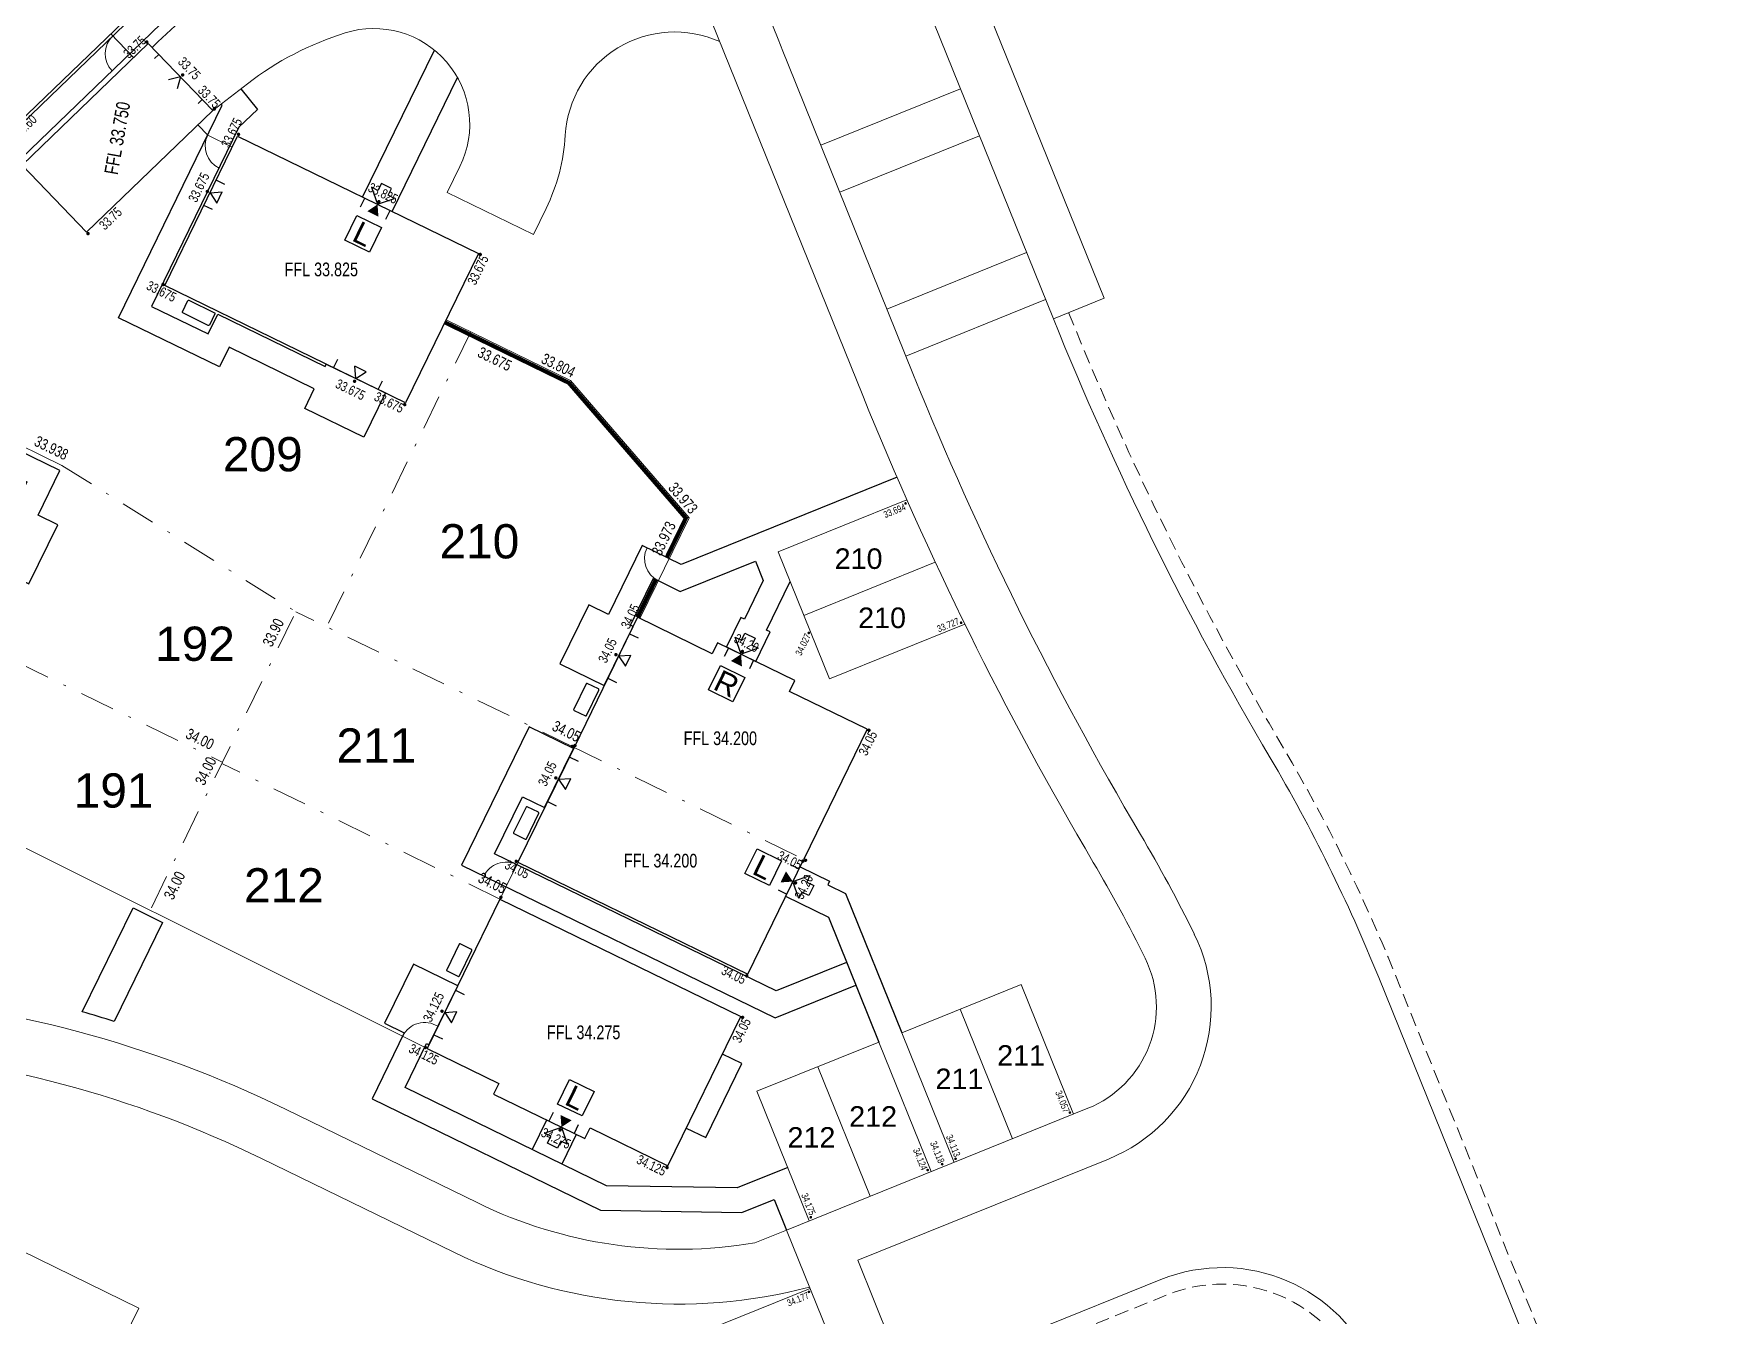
# Model space of a CAD drawing. Header units: metres. Extents: x 337936 to 338610, y 373199 to 374026.
# Drawn here: x 338357 to 338418.7, y 373411.9 to 373458.7 of the extents above; entities that cross this region are included whole.
import ezdxf

# ---------------------------------------------------------------- set-up
doc = ezdxf.new("R2010")
doc.units = ezdxf.units.M
doc.linetypes.add('DASHDOT', pattern=[25.4, 12.7, -6.35, 0, -6.35])
doc.linetypes.add('DASHED', pattern=[0.75, 0.5, -0.25])
for name, color, linetype in [('A-WH_HT-Access-Main', 252, 'Continuous'), ('A-WH_HT-Services-ASHP', 252, 'Continuous'), ('A-WH_HT-Wall-Party Wall Line', 252, 'Continuous'), ('A-WH_HT-Wall-Structure', 252, 'Continuous'), ('DGL-Hedgerow', 252, 'HEDGE'), ('DGL-Paths', 252, 'Continuous'), ('EXTERNAL_WORKS_BACK_OF_FOOTWAY_LEVELS', 7, 'Continuous'), ('HOUSE_EXTERNAL_LEVELS', 7, 'Continuous'), ('HOUSE_SLAB_LEVEL', 7, 'Continuous'), ('PLOT_BOUNDARY_ANNOTATION', 7, 'Continuous')]:
    doc.layers.add(name, color=color, linetype=linetype)
doc.layers.add('A-WH_HT-Wall-Door Openings', color=252, linetype='Continuous', plot=False)
for name, color, linetype, lineweight in [('DGL_BT Gates', 252, 'Continuous', 9), ('DGL_BT Rear Fencing', 252, 'DASHDOT', 9), ('DGL_BT-Screen Fence', 252, 'FENCELINE2', 9), ('DGL_BT-Screen Pier Wall + Panels', 252, 'DASHED', 9), ('DGL_DRIVE', 252, 'Continuous', 9), ('DGL_Footpath', 252, 'Continuous', 9), ('DGL_Plot Parking', 252, 'Continuous', 9), ('DGL_PlotNo', 252, 'Continuous', 9), ('DGL_ROAD_KERBLINE', 252, 'Continuous', 9), ('DGL_VERGE', 252, 'DASHED', 9)]:
    doc.layers.add(name, color=color, linetype=linetype, lineweight=lineweight)
doc.layers.add('HOUSE_DOORS', color=3, linetype='Continuous', true_color=0x00ff00)
doc.styles.add('9751B-2D$0$SSL', font='simplex.shx')
doc.styles.add('AnnotativeArial', font='arial.ttf', dxfattribs={"height": 2})
doc.styles.add('ESTROAD', font='arial.ttf', dxfattribs={"width": 0.75})
doc.styles.get("Standard").update_dxf_attribs({"font": 'arial.ttf'})
doc.linetypes.add('FENCELINE2', pattern='A,6.35,-2.54,[132,ltypeshp.shx,S=2.54,R=0,X=-2.54,Y=0],-2.54,25.4', length=36.83)
doc.linetypes.add('HEDGE', pattern='A,0.0001,-0.165,[")",9751B-2D$0$SSL,S=0.24,R=110,X=0.1014,Y=0.0975],-0.15,[")",9751B-2D$0$SSL,S=0.3,R=90,X=0.384,Y=0.125],-0.4,[")",9751B-2D$0$SSL,S=0.24,R=70,X=0.353,Y=0.027],-0.43', length=1.1451)

msp = doc.modelspace()

# ---------------------------------------------------------------- hatches: boundary and pattern name
at = {"layer": 'EXTERNAL_WORKS_BACK_OF_FOOTWAY_LEVELS'}
h = msp.add_hatch(color=256, dxfattribs=at)
edge = h.paths.add_edge_path(flags=17)
edge.add_ellipse((338388.821, 373441.594), major_axis=(0.0354, 0.0354), ratio=1, start_angle=45, end_angle=225, ccw=False)
edge.add_ellipse((338388.821, 373441.594), major_axis=(0.0354, 0.0354), ratio=1, start_angle=225, end_angle=405, ccw=False)
h = msp.add_hatch(color=256, dxfattribs=at)
edge = h.paths.add_edge_path(flags=17)
edge.add_ellipse((338390.851, 373437.237), major_axis=(0.0354, 0.0354), ratio=1, start_angle=45, end_angle=225, ccw=False)
edge.add_ellipse((338390.851, 373437.237), major_axis=(0.0354, 0.0354), ratio=1, start_angle=225, end_angle=405, ccw=False)
h = msp.add_hatch(color=256, dxfattribs=at)
edge = h.paths.add_edge_path(flags=17)
edge.add_ellipse((338385.291, 373436.864), major_axis=(0.0354, 0.0354), ratio=1, start_angle=45, end_angle=225, ccw=False)
edge.add_ellipse((338385.291, 373436.864), major_axis=(0.0354, 0.0354), ratio=1, start_angle=225, end_angle=405, ccw=False)
h = msp.add_hatch(color=256, dxfattribs=at)
edge = h.paths.add_edge_path(flags=17)
edge.add_ellipse((338394.82, 373419.35), major_axis=(0.0354, 0.0354), ratio=1, start_angle=45, end_angle=225, ccw=False)
edge.add_ellipse((338394.82, 373419.35), major_axis=(0.0354, 0.0354), ratio=1, start_angle=225, end_angle=405, ccw=False)
h = msp.add_hatch(color=256, dxfattribs=at)
edge = h.paths.add_edge_path(flags=17)
edge.add_ellipse((338389.628, 373417.252), major_axis=(0.0354, 0.0354), ratio=1, start_angle=45, end_angle=225, ccw=False)
edge.add_ellipse((338389.628, 373417.252), major_axis=(0.0354, 0.0354), ratio=1, start_angle=225, end_angle=405, ccw=False)
h = msp.add_hatch(color=256, dxfattribs=at)
edge = h.paths.add_edge_path(flags=17)
edge.add_ellipse((338390.16, 373417.467), major_axis=(0.0354, 0.0354), ratio=1, start_angle=45, end_angle=225, ccw=False)
edge.add_ellipse((338390.16, 373417.467), major_axis=(0.0354, 0.0354), ratio=1, start_angle=225, end_angle=405, ccw=False)
h = msp.add_hatch(color=256, dxfattribs=at)
edge = h.paths.add_edge_path(flags=17)
edge.add_ellipse((338390.648, 373417.664), major_axis=(0.0354, 0.0354), ratio=1, start_angle=45, end_angle=225, ccw=False)
edge.add_ellipse((338390.648, 373417.664), major_axis=(0.0354, 0.0354), ratio=1, start_angle=225, end_angle=405, ccw=False)
h = msp.add_hatch(color=256, dxfattribs=at)
edge = h.paths.add_edge_path(flags=17)
edge.add_ellipse((338385.363, 373415.529), major_axis=(0.0354, 0.0354), ratio=1, start_angle=45, end_angle=225, ccw=False)
edge.add_ellipse((338385.363, 373415.529), major_axis=(0.0354, 0.0354), ratio=1, start_angle=225, end_angle=405, ccw=False)
h = msp.add_hatch(color=256, dxfattribs=at)
edge = h.paths.add_edge_path(flags=17)
edge.add_ellipse((338385.295, 373412.805), major_axis=(0.0354, 0.0354), ratio=1, start_angle=45, end_angle=225, ccw=False)
edge.add_ellipse((338385.295, 373412.805), major_axis=(0.0354, 0.0354), ratio=1, start_angle=225, end_angle=405, ccw=False)
at = {"layer": 'HOUSE_DOORS'}
for points in [[(338369.55, 373452.513), (338369.582, 373452.064), (338369.177, 373452.261)], [(338382.82, 373436.09), (338382.851, 373435.641), (338382.447, 373435.839)], [(338384.709, 373427.786), (338384.26, 373427.755), (338384.458, 373428.159)], [(338376.261, 373418.816), (338376.23, 373419.265), (338376.634, 373419.067)]]:
    msp.add_hatch(color=256, dxfattribs=at).paths.add_polyline_path(points, flags=17)
at = {"layer": 'HOUSE_EXTERNAL_LEVELS'}
h = msp.add_hatch(color=256, dxfattribs=at)
edge = h.paths.add_edge_path(flags=17)
edge.add_ellipse((338361.127, 373458.439), major_axis=(0.0448, 0.0448), ratio=1, start_angle=269, end_angle=449, ccw=False)
edge.add_ellipse((338361.127, 373458.439), major_axis=(0.0448, 0.0448), ratio=1, start_angle=89, end_angle=269, ccw=False)
h = msp.add_hatch(color=256, dxfattribs=at)
edge = h.paths.add_edge_path(flags=17)
edge.add_ellipse((338362.435, 373457.24), major_axis=(0.0448, 0.0448), ratio=1, start_angle=89, end_angle=269, ccw=False)
edge.add_ellipse((338362.435, 373457.24), major_axis=(0.0448, 0.0448), ratio=1, start_angle=269, end_angle=449, ccw=False)
h = msp.add_hatch(color=256, dxfattribs=at)
edge = h.paths.add_edge_path(flags=17)
edge.add_ellipse((338363.589, 373455.995), major_axis=(-0.0448, 0.0448), ratio=1, start_angle=89, end_angle=269, ccw=False)
edge.add_ellipse((338363.589, 373455.995), major_axis=(-0.0448, 0.0448), ratio=1, start_angle=-91, end_angle=89, ccw=False)
h = msp.add_hatch(color=256, dxfattribs=at)
edge = h.paths.add_edge_path(flags=17)
edge.add_ellipse((338364.476, 373455.07), major_axis=(0.0448, 0.0448), ratio=1, start_angle=109, end_angle=289, ccw=False)
edge.add_ellipse((338364.476, 373455.07), major_axis=(0.0448, 0.0448), ratio=1, start_angle=-71, end_angle=109, ccw=False)
h = msp.add_hatch(color=256, dxfattribs=at)
edge = h.paths.add_edge_path(flags=17)
edge.add_ellipse((338363.337, 373452.983), major_axis=(-0.0448, 0.0448), ratio=1, start_angle=109, end_angle=289, ccw=False)
edge.add_ellipse((338363.337, 373452.983), major_axis=(-0.0448, 0.0448), ratio=1, start_angle=-71, end_angle=109, ccw=False)
h = msp.add_hatch(color=256, dxfattribs=at)
edge = h.paths.add_edge_path(flags=17)
edge.add_ellipse((338369.598, 373452.61), major_axis=(0.0448, 0.0448), ratio=1, start_angle=109, end_angle=289, ccw=False)
edge.add_ellipse((338369.598, 373452.61), major_axis=(0.0448, 0.0448), ratio=1, start_angle=-71, end_angle=109, ccw=False)
h = msp.add_hatch(color=256, dxfattribs=at)
edge = h.paths.add_edge_path(flags=17)
edge.add_ellipse((338358.981, 373451.443), major_axis=(0.0448, 0.0448), ratio=1, start_angle=89, end_angle=269, ccw=False)
edge.add_ellipse((338358.981, 373451.443), major_axis=(0.0448, 0.0448), ratio=1, start_angle=269, end_angle=449, ccw=False)
h = msp.add_hatch(color=256, dxfattribs=at)
edge = h.paths.add_edge_path(flags=17)
edge.add_ellipse((338373.298, 373450.685), major_axis=(0.0448, 0.0448), ratio=1, start_angle=-71, end_angle=109, ccw=False)
edge.add_ellipse((338373.298, 373450.685), major_axis=(0.0448, 0.0448), ratio=1, start_angle=109, end_angle=289, ccw=False)
h = msp.add_hatch(color=256, dxfattribs=at)
edge = h.paths.add_edge_path(flags=17)
edge.add_ellipse((338361.719, 373449.585), major_axis=(-0.0448, 0.0448), ratio=1, start_angle=109, end_angle=289, ccw=False)
edge.add_ellipse((338361.719, 373449.585), major_axis=(-0.0448, 0.0448), ratio=1, start_angle=-71, end_angle=109, ccw=False)
h = msp.add_hatch(color=256, dxfattribs=at)
edge = h.paths.add_edge_path(flags=17)
edge.add_ellipse((338368.71, 373446.054), major_axis=(0.0448, 0.0448), ratio=1, start_angle=-71, end_angle=109, ccw=False)
edge.add_ellipse((338368.71, 373446.054), major_axis=(0.0448, 0.0448), ratio=1, start_angle=109, end_angle=289, ccw=False)
h = msp.add_hatch(color=256, dxfattribs=at)
edge = h.paths.add_edge_path(flags=17)
edge.add_ellipse((338370.541, 373445.2), major_axis=(-0.0448, 0.0448), ratio=1, start_angle=109, end_angle=289, ccw=False)
edge.add_ellipse((338370.541, 373445.2), major_axis=(-0.0448, 0.0448), ratio=1, start_angle=-71, end_angle=109, ccw=False)
h = msp.add_hatch(color=256, dxfattribs=at)
edge = h.paths.add_edge_path(flags=17)
edge.add_ellipse((338379.07, 373437.5), major_axis=(0.0448, 0.0448), ratio=1, start_angle=108.99458, end_angle=288.99458, ccw=False)
edge.add_ellipse((338379.07, 373437.5), major_axis=(0.0448, 0.0448), ratio=1, start_angle=-71.00542, end_angle=108.99458, ccw=False)
h = msp.add_hatch(color=256, dxfattribs=at)
edge = h.paths.add_edge_path(flags=17)
edge.add_ellipse((338378.252, 373436.071), major_axis=(-0.0448, 0.0448), ratio=1, start_angle=108.99458, end_angle=288.99458, ccw=False)
edge.add_ellipse((338378.252, 373436.071), major_axis=(-0.0448, 0.0448), ratio=1, start_angle=-71.00542, end_angle=108.99458, ccw=False)
h = msp.add_hatch(color=256, dxfattribs=at)
edge = h.paths.add_edge_path(flags=17)
edge.add_ellipse((338382.867, 373436.188), major_axis=(0.0448, 0.0448), ratio=1, start_angle=109, end_angle=289, ccw=False)
edge.add_ellipse((338382.867, 373436.188), major_axis=(0.0448, 0.0448), ratio=1, start_angle=-71, end_angle=109, ccw=False)
h = msp.add_hatch(color=256, dxfattribs=at)
edge = h.paths.add_edge_path(flags=17)
edge.add_ellipse((338387.487, 373433.313), major_axis=(0.0448, 0.0448), ratio=1, start_angle=-71, end_angle=109, ccw=False)
edge.add_ellipse((338387.487, 373433.313), major_axis=(0.0448, 0.0448), ratio=1, start_angle=109, end_angle=289, ccw=False)
h = msp.add_hatch(color=256, dxfattribs=at)
edge = h.paths.add_edge_path(flags=17)
edge.add_ellipse((338376.655, 373432.719), major_axis=(0.0448, 0.0448), ratio=1, start_angle=108.99458, end_angle=288.99458, ccw=False)
edge.add_ellipse((338376.655, 373432.719), major_axis=(0.0448, 0.0448), ratio=1, start_angle=-71.00542, end_angle=108.99458, ccw=False)
h = msp.add_hatch(color=256, dxfattribs=at)
edge = h.paths.add_edge_path(flags=17)
edge.add_ellipse((338376.754, 373432.753), major_axis=(0.0448, 0.0448), ratio=1, start_angle=109, end_angle=289, ccw=False)
edge.add_ellipse((338376.754, 373432.753), major_axis=(0.0448, 0.0448), ratio=1, start_angle=-71, end_angle=109, ccw=False)
h = msp.add_hatch(color=256, dxfattribs=at)
edge = h.paths.add_edge_path(flags=17)
edge.add_ellipse((338376.057, 373431.571), major_axis=(-0.0448, 0.0448), ratio=1, start_angle=109, end_angle=289, ccw=False)
edge.add_ellipse((338376.057, 373431.571), major_axis=(-0.0448, 0.0448), ratio=1, start_angle=-71, end_angle=109, ccw=False)
h = msp.add_hatch(color=256, dxfattribs=at)
edge = h.paths.add_edge_path(flags=17)
edge.add_ellipse((338374.611, 373428.527), major_axis=(-0.0448, 0.0448), ratio=1, start_angle=109, end_angle=289, ccw=False)
edge.add_ellipse((338374.611, 373428.527), major_axis=(-0.0448, 0.0448), ratio=1, start_angle=-71, end_angle=109, ccw=False)
h = msp.add_hatch(color=256, dxfattribs=at)
edge = h.paths.add_edge_path(flags=17)
edge.add_ellipse((338385.073, 373428.532), major_axis=(-0.0448, 0.0448), ratio=1, start_angle=109, end_angle=289, ccw=False)
edge.add_ellipse((338385.073, 373428.532), major_axis=(-0.0448, 0.0448), ratio=1, start_angle=-71, end_angle=109, ccw=False)
h = msp.add_hatch(color=256, dxfattribs=at)
edge = h.paths.add_edge_path(flags=17)
edge.add_ellipse((338385.171, 373428.565), major_axis=(0.0448, 0.0448), ratio=1, start_angle=-71.01996, end_angle=108.98004, ccw=False)
edge.add_ellipse((338385.171, 373428.565), major_axis=(0.0448, 0.0448), ratio=1, start_angle=108.98004, end_angle=288.98004, ccw=False)
h = msp.add_hatch(color=256, dxfattribs=at)
edge = h.paths.add_edge_path(flags=17)
edge.add_ellipse((338384.807, 373427.739), major_axis=(-0.0448, 0.0448), ratio=1, start_angle=-71.01996, end_angle=108.98004, ccw=False)
edge.add_ellipse((338384.807, 373427.739), major_axis=(-0.0448, 0.0448), ratio=1, start_angle=108.98004, end_angle=288.98004, ccw=False)
h = msp.add_hatch(color=256, dxfattribs=at)
edge = h.paths.add_edge_path(flags=17)
edge.add_ellipse((338374.052, 373427.213), major_axis=(0.0448, 0.0448), ratio=1, start_angle=109, end_angle=289, ccw=False)
edge.add_ellipse((338374.052, 373427.213), major_axis=(0.0448, 0.0448), ratio=1, start_angle=-71, end_angle=109, ccw=False)
h = msp.add_hatch(color=256, dxfattribs=at)
edge = h.paths.add_edge_path(flags=17)
edge.add_ellipse((338383.027, 373424.341), major_axis=(-0.0448, 0.0448), ratio=1, start_angle=109, end_angle=289, ccw=False)
edge.add_ellipse((338383.027, 373424.341), major_axis=(-0.0448, 0.0448), ratio=1, start_angle=-71, end_angle=109, ccw=False)
h = msp.add_hatch(color=256, dxfattribs=at)
edge = h.paths.add_edge_path(flags=17)
edge.add_ellipse((338371.902, 373423.053), major_axis=(-0.0448, 0.0448), ratio=1, start_angle=109, end_angle=289, ccw=False)
edge.add_ellipse((338371.902, 373423.053), major_axis=(-0.0448, 0.0448), ratio=1, start_angle=-71, end_angle=109, ccw=False)
h = msp.add_hatch(color=256, dxfattribs=at)
edge = h.paths.add_edge_path(flags=17)
edge.add_ellipse((338382.874, 373422.828), major_axis=(0.0448, 0.0448), ratio=1, start_angle=-71, end_angle=109, ccw=False)
edge.add_ellipse((338382.874, 373422.828), major_axis=(0.0448, 0.0448), ratio=1, start_angle=109, end_angle=289, ccw=False)
h = msp.add_hatch(color=256, dxfattribs=at)
edge = h.paths.add_edge_path(flags=17)
edge.add_ellipse((338371.295, 373421.728), major_axis=(-0.0448, 0.0448), ratio=1, start_angle=109, end_angle=289, ccw=False)
edge.add_ellipse((338371.295, 373421.728), major_axis=(-0.0448, 0.0448), ratio=1, start_angle=-71, end_angle=109, ccw=False)
h = msp.add_hatch(color=256, dxfattribs=at)
edge = h.paths.add_edge_path(flags=17)
edge.add_ellipse((338376.214, 373418.718), major_axis=(0.0448, 0.0448), ratio=1, start_angle=-71, end_angle=109, ccw=False)
edge.add_ellipse((338376.214, 373418.718), major_axis=(0.0448, 0.0448), ratio=1, start_angle=109, end_angle=289, ccw=False)
h = msp.add_hatch(color=256, dxfattribs=at)
edge = h.paths.add_edge_path(flags=17)
edge.add_ellipse((338380.117, 373417.343), major_axis=(-0.0448, 0.0448), ratio=1, start_angle=109, end_angle=289, ccw=False)
edge.add_ellipse((338380.117, 373417.343), major_axis=(-0.0448, 0.0448), ratio=1, start_angle=-71, end_angle=109, ccw=False)

# ---------------------------------------------------------------- linework, layer by layer
at = {"layer": 'A-WH_HT-Access-Main', "elevation": 0}
msp.add_lwpolyline([(338369.546, 373452.515), (338370.168, 373452.729), (338369.934, 373452.844), (338370.056, 373453.095), (338369.688, 373453.275), (338369.566, 373453.023), (338369.332, 373453.137), (338369.546, 373452.515)], dxfattribs=at)
at = {"layer": 'A-WH_HT-Access-Main'}
for points in [[(338382.819, 373436.09), (338382.604, 373436.712), (338382.839, 373436.598), (338382.961, 373436.85), (338383.329, 373436.67), (338383.206, 373436.418), (338383.44, 373436.304), (338382.819, 373436.09)], [(338384.71, 373427.789), (338385.332, 373428.003), (338385.218, 373427.769), (338385.469, 373427.646), (338385.29, 373427.279), (338385.038, 373427.401), (338384.924, 373427.167), (338384.71, 373427.789)], [(338376.261, 373418.816), (338376.475, 373418.194), (338376.241, 373418.308), (338376.118, 373418.057), (338375.75, 373418.236), (338375.873, 373418.488), (338375.639, 373418.602), (338376.261, 373418.816)]]:
    msp.add_lwpolyline(points, dxfattribs=at)
at = {"layer": 'A-WH_HT-Services-ASHP', "elevation": 0}
for points in [[(338363.41, 373448.106, -0.414214), (338363.37, 373448.092), (338362.44, 373448.546, -0.414214), (338362.426, 373448.586), (338362.627, 373448.997, -0.414214), (338362.667, 373449.011), (338363.597, 373448.558, -0.414214), (338363.611, 373448.517)], [(338372.499, 373424.325, 0.414214), (338372.539, 373424.339), (338372.992, 373425.269, 0.414214), (338372.979, 373425.309), (338372.567, 373425.51, 0.414214), (338372.527, 373425.496), (338372.073, 373424.566, 0.414214), (338372.087, 373424.526)]]:
    msp.add_lwpolyline(points, format="xyb", close=True, dxfattribs=at)
at = {"layer": 'A-WH_HT-Services-ASHP'}
for points in [[(338377.135, 373433.834, 0.414214), (338377.176, 373433.847), (338377.629, 373434.778, 0.414214), (338377.616, 373434.818), (338377.204, 373435.019, 0.414214), (338377.164, 373435.005), (338376.71, 373434.075, 0.414214), (338376.724, 373434.034)], [(338374.941, 373429.334, 0.414214), (338374.981, 373429.348), (338375.435, 373430.278, 0.414214), (338375.421, 373430.318), (338375.009, 373430.519, 0.414214), (338374.969, 373430.505), (338374.515, 373429.575, 0.414214), (338374.529, 373429.535)]]:
    msp.add_lwpolyline(points, format="xyb", close=True, dxfattribs=at)
at = {"layer": 'A-WH_HT-Wall-Door Openings', "linetype": 'ByBlock'}
for p, q in [((338363.976, 373453.24, 0), (338363.659, 373453.395, 0)), ((338363.527, 373452.321, 0), (338363.211, 373452.476, 0)), ((338368.932, 373452.423, 0), (338369.086, 373452.739, 0)), ((338369.851, 373451.974, 0), (338370.005, 373452.291, 0)), ((338367.944, 373446.548, 0), (338368.099, 373446.865, 0)), ((338369.571, 373445.755, 0), (338369.725, 373446.072, 0)), ((338378.745, 373436.837), (338379.062, 373436.683)), ((338382.359, 373436.314), (338382.205, 373435.998)), ((338383.278, 373435.866), (338383.124, 373435.549)), ((338377.952, 373435.21), (338378.268, 373435.056)), ((338376.55, 373432.338), (338376.867, 373432.183)), ((338375.757, 373430.711), (338376.074, 373430.556)), ((338384.617, 373428.403), (338384.934, 373428.249)), ((338384.169, 373427.484), (338384.486, 373427.33)), ((338372.396, 373423.819), (338372.713, 373423.664)), ((338371.603, 373422.192), (338371.92, 373422.038)), ((338375.956, 373419.357), (338375.801, 373419.04)), ((338376.875, 373418.909), (338376.721, 373418.592))]:
    msp.add_line(p, q, dxfattribs=at)
at = {"layer": 'A-WH_HT-Wall-Party Wall Line', "linetype": 'DASHDOT', "lineweight": 15, "ltscale": 0.1}
msp.add_lwpolyline([(338376.586, 373432.753), (338385.239, 373428.532)], dxfattribs=at)
at = {"layer": 'A-WH_HT-Wall-Structure'}
for p, q in [((338361.407, 373457.839, 0), (338361.561, 373457.988, 0)), ((338362.997, 373456.192, 0), (338363.152, 373456.341, 0)), ((338379.036, 373437.434), (338376.721, 373432.686)), ((338387.42, 373433.345), (338385.104, 373428.598))]:
    msp.add_line(p, q, dxfattribs=at)
at = {"layer": 'A-WH_HT-Wall-Structure', "linetype": 'ByBlock'}
msp.add_line((338374.019, 373427.147), (338382.808, 373422.86), dxfattribs=at)
at = {"layer": 'A-WH_HT-Wall-Structure', "lineweight": -3}
for p, q in [((338381.528, 373418.44), (338382.844, 373421.139)), ((338382.844, 373421.139), (338382.137, 373421.484)), ((338380.82, 373418.785), (338381.528, 373418.44))]:
    msp.add_line(p, q, dxfattribs=at)
at = {"layer": 'A-WH_HT-Wall-Structure', "lineweight": -3, "elevation": 0}
msp.add_lwpolyline([(338353.218, 373458.851), (338356.458, 373455.496), (338363.167, 373461.976), (338359.928, 373465.33)], dxfattribs=at)
at = {"layer": 'A-WH_HT-Wall-Structure', "elevation": 0}
msp.add_lwpolyline([(338356.572, 373453.938), (338358.93, 373451.496), (338363.536, 373455.944), (338361.177, 373458.386)], close=True, dxfattribs=at)
at = {"layer": 'A-WH_HT-Wall-Structure', "lineweight": -3, "elevation": 0}
msp.add_lwpolyline([(338364.443, 373455.004), (338373.232, 373450.717), (338370.573, 373445.266), (338361.785, 373449.553)], close=True, dxfattribs=at)
at = {"layer": 'A-WH_HT-Wall-Structure', "lineweight": -3}
for points in [[(338387.42, 373433.345), (338384.589, 373434.726), (338384.786, 373435.131), (338381.964, 373436.507), (338381.766, 373436.103), (338379.036, 373437.434)], [(338376.721, 373432.687), (338374.676, 373428.495), (338383.06, 373424.406), (338385.104, 373428.598)], [(338374.019, 373427.147), (338371.361, 373421.696), (338373.981, 373420.417), (338373.788, 373420.022), (338377.116, 373418.399), (338377.309, 373418.794), (338380.149, 373417.409), (338382.808, 373422.86)]]:
    msp.add_lwpolyline(points, dxfattribs=at)
at = {"layer": 'DGL-Hedgerow', "flags": 128}
msp.add_lwpolyline([(338359.937, 373422.682, 0.007072), (338358.771, 373423.029), (338360.624, 373426.828), (338361.698, 373426.293)], format="xyb", close=True, dxfattribs=at)
at = {"layer": 'DGL-Paths'}
for points in [[(338355.88, 373454.799), (338364.1, 373462.737), (338361.834, 373465.083), (338360.971, 373464.249), (338360.137, 373465.112), (338362.024, 373466.934), (338361.556, 373467.532), (338360.476, 373466.489), (338360.58, 373466.381), (338359.717, 373465.548), (338358.883, 373466.411), (338359.747, 373467.245), (338357.481, 373469.59), (338349.261, 373461.653)], [(338363.09, 373467.03), (338363.232, 373466.849), (338362.273, 373465.924), (338365.372, 373462.715), (338355.858, 373453.526)], [(338364.561, 373456.727), (338365.167, 373455.982), (338364.491, 373455.33), (338361.3, 373448.788), (338363.363, 373447.781), (338363.714, 373448.501), (338367.635, 373446.588), (338367.679, 373446.678), (338369.836, 373445.626), (338369.047, 373444.008), (338366.89, 373445.06), (338367.241, 373445.779), (338364.128, 373447.297), (338363.777, 373446.578), (338360.097, 373448.373), (338363.883, 373456.135), (338363.845, 373456.182)], [(338340.9, 373437.665), (338343.42, 373442.832), (338344.814, 373442.152), (338344.748, 373442.017), (338345.827, 373441.492), (338346.353, 373442.57), (338343.881, 373443.776), (338345.805, 373447.72), (338356.75, 373442.381), (338356.347, 373441.555), (338356.257, 373441.599), (338355.205, 373439.442), (338356.823, 373438.653), (338357.875, 373440.81), (338357.156, 373441.161), (338357.954, 373442.796), (338345.39, 373448.923), (338344.913, 373447.946)], [(338388.512, 373442.547), (338380.635, 373439.365), (338379.206, 373440.062), (338377.976, 373437.54), (338377.257, 373437.891), (338376.205, 373435.734), (338377.823, 373434.945), (338378.875, 373437.102), (338378.785, 373437.146), (338379.621, 373438.858), (338380.601, 373438.38), (338383.341, 373439.487), (338383.629, 373438.775), (338382.941, 373437.366), (338382.807, 373437.432), (338382.281, 373436.353), (338383.359, 373435.827), (338383.885, 373436.906), (338383.75, 373436.971), (338384.613, 373438.741)], [(338386.673, 373424.833), (338384.094, 373423.791), (338373.824, 373428.8), (338374.838, 373430.879), (338375.647, 373430.485), (338376.699, 373432.642), (338375.081, 373433.431), (338372.62, 373428.385), (338384.06, 373422.806), (338387.01, 373423.998)], [(338384.905, 373428.191), (338384.971, 373428.326), (338386.05, 373427.8), (338385.984, 373427.665), (338386.626, 373427.352), (338388.682, 373422.263)], [(338384.445, 373427.248), (338386.005, 373426.487), (338387.848, 373421.925)], [(338384.521, 373417.346), (338382.679, 373416.601), (338377.903, 373416.68), (338370.552, 373420.265), (338371.334, 373421.87), (338371.424, 373421.826), (338372.476, 373423.983), (338370.858, 373424.772), (338369.806, 373422.615), (338370.525, 373422.264), (338369.348, 373419.851), (338377.688, 373415.783), (338382.847, 373415.699), (338384.024, 373416.174), (338384.473, 373415.061)], [(338375.722, 373419.079), (338375.196, 373418)], [(338376.801, 373418.553), (338376.286, 373417.497)]]:
    msp.add_lwpolyline(points, dxfattribs=at)
at = {"layer": 'DGL-Paths', "flags": 128}
for points in [[(338369.006, 373452.778), (338371.625, 373458.147)], [(338370.085, 373452.252), (338372.469, 373457.14)]]:
    msp.add_lwpolyline(points, dxfattribs=at)
at = {"layer": 'DGL_BT Gates'}
for centre, start, end in [((338360.507, 373458.016, 0), 134, 224), ((338364.158, 373454.646, 0), 154, 244), ((338380.195, 373439.579), 154, 244), ((338374.239, 373427.596), 64, 154.78404), ((338371.271, 373421.74), 57.62063, 153.48615)]:
    msp.add_arc(centre, 0.9, start, end, dxfattribs=at)
at = {"layer": 'DGL_BT Rear Fencing', "ltscale": 0.1}
for p, q in [((338372.949, 373447.856), (338367.697, 373437.088)), ((338361.293, 373426.83), (338366.565, 373437.64))]:
    msp.add_line(p, q, dxfattribs=at)
at = {"layer": 'DGL_BT Rear Fencing', "ltscale": 0.1, "flags": 128}
msp.add_lwpolyline([(338358.026, 373442.983), (338366.565, 373437.64)], dxfattribs=at)
at = {"layer": 'DGL_BT Rear Fencing', "ltscale": 0.1}
for points in [[(338376.721, 373432.687), (338366.565, 373437.64)], [(338353.997, 373436.965), (338363.884, 373432.143)], [(338374.019, 373427.147), (338363.863, 373432.1)]]:
    msp.add_lwpolyline(points, dxfattribs=at)
at = {"layer": 'DGL_BT-Screen Fence', "ltscale": 0.03}
for p, q in [((338358.026, 373442.983), (338341.883, 373450.857)), ((338374.677, 373428.495), (338373.8, 373426.697))]:
    msp.add_line(p, q, dxfattribs=at)
at = {"layer": 'DGL_BT-Screen Fence', "ltscale": 0.03, "flags": 128}
for points in [[(338359.812, 373458.736), (338360.646, 373457.872)], [(338364.248, 373454.602), (338363.349, 373455.041), (338362.988, 373455.415)]]:
    msp.add_lwpolyline(points, dxfattribs=at)
at = {"layer": 'DGL_BT-Screen Fence', "ltscale": 0.03}
for points in [[(338379.127, 373437.39), (338380.921, 373441.068), (338376.592, 373446.078), (338372.05, 373448.294)], [(338351.405, 373431.651), (338371.361, 373421.696)]]:
    msp.add_lwpolyline(points, dxfattribs=at)
at = {"layer": 'DGL_BT-Screen Pier Wall + Panels', "ltscale": 0.5, "const_width": 0.15, "flags": 128}
for points in [[(338380.105, 373439.623), (338380.802, 373441.053), (338376.53, 373445.997), (338372.006, 373448.204)], [(338379.038, 373437.434), (338379.711, 373438.814)]]:
    msp.add_lwpolyline(points, dxfattribs=at)
at = {"layer": 'DGL_DRIVE'}
msp.add_line((338363.536, 373455.944, 0), (338364.802, 373456.918), dxfattribs=at)
at = {"layer": 'DGL_DRIVE', "flags": 128}
for points in [[(338380.28, 373462.813), (338369.057, 373462.225, 0.063206), (338367.372, 373461.921, 0.116294), (338361.533, 373458.449), (338361.317, 373458.241)], [(338382.041, 373458.454, 0.5262), (338376.402, 373455.036, -0.099499), (338375.705, 373452.367), (338375.238, 373451.408), (338372.092, 373452.942), (338372.559, 373453.9, 0.658543), (338368.363, 373458.773, 0.087961), (338364.802, 373456.918, 0.087961)], [(338319.524, 373426.472), (338323.908, 373425.46, 0.080848), (338327.755, 373425.208, -0.138267), (338335.766, 373423.758), (338352.029, 373415.826), (338354.096, 373415.503), (338360.837, 373412.215), (338358.733, 373407.901), (338358.383, 373408.071, 0.414214), (338354.372, 373406.69), (338352.303, 373402.449), (338345.835, 373405.604), (338347.458, 373408.932, 0.414214), (338345.616, 373414.281), (338334.751, 373419.581, 0.208), (338324.393, 373420.033), (338318.813, 373417.891), (338316.288, 373424.471)], [(338385.335, 373412.929), (338372.624, 373407.793, 0.185339), (338369.479, 373404.86), (338367.476, 373400.755)]]:
    msp.add_lwpolyline(points, format="xyb", dxfattribs=at)
at = {"layer": 'DGL_DRIVE'}
for points in [[(338388.873, 373441.723), (338384.175, 373439.824), (338386.048, 373435.189), (338390.988, 373437.184)], [(338389.908, 373439.444), (338385.112, 373437.506)]]:
    msp.add_lwpolyline(points, dxfattribs=at)
at = {"layer": 'DGL_DRIVE', "flags": 128}
for points in [[(338390.593, 373417.534), (338388.682, 373422.263), (338393.04, 373424.023), (338394.95, 373419.295)], [(338390.815, 373423.124), (338392.725, 373418.395)], [(338389.758, 373417.197), (338387.848, 373421.925), (338383.397, 373420.127), (338385.308, 373415.399)], [(338385.623, 373421.026), (338387.533, 373416.298)]]:
    msp.add_lwpolyline(points, dxfattribs=at)
at = {"layer": 'DGL_Footpath'}
msp.add_line((338396.071, 373449.088), (338394.217, 373448.339), dxfattribs=at)
at = {"layer": 'DGL_Footpath', "flags": 128}
for points in [[(338387.263, 373445.529), (338372.255, 373482.675, 0.027019), (338370.881, 373485.609, 0.466227), (338364.883, 373486.864), (338358.327, 373481.709, -0.401401), (338341.811, 373483.319), (338333.724, 373492.723)], [(338387.332, 373478.149), (338387.989, 373473.474, 0.061163), (338391.474, 373460.466), (338396.071, 373449.088)], [(338387.263, 373445.529, 0.03732), (338395.677, 373428.487, -0.01897), (338397.569, 373424.983, -0.435861), (338395.479, 373419.508)], [(338318.431, 373428.712), (338329.896, 373428.263, -0.104013), (338337.081, 373426.455), (338338.383, 373425.82, 0.096289), (338345.018, 373424.042), (338350.595, 373423.652, -0.096289), (338366.187, 373419.474), (338373.208, 373416.05, 0.156631), (338383.316, 373414.594), (338384.473, 373415.061)], [(338319.426, 373426.672), (338329.818, 373426.264, -0.104013), (338336.204, 373424.657), (338337.506, 373424.022, 0.096289), (338344.879, 373422.047), (338350.456, 373421.657, -0.096289), (338365.311, 373417.676), (338372.331, 373414.252, 0.180043), (338385.313, 373412.982)]]:
    msp.add_lwpolyline(points, format="xyb", dxfattribs=at)
msp.add_lwpolyline([(338391.479, 373408.401), (338387.77, 373406.902), (338384.473, 373415.061), (338395.479, 373419.508)], dxfattribs=at)
at = {"layer": 'DGL_ROAD_KERBLINE', "flags": 128}
for points in [[(338385.351, 373477.871), (338386.008, 373473.196, 0.061163), (338389.62, 373459.717), (338394.217, 373448.339)], [(338379.905, 373477.105), (338380.562, 373472.43, 0.061163), (338384.52, 373457.657)]]:
    msp.add_lwpolyline(points, format="xyb", dxfattribs=at)
at = {"layer": 'DGL_ROAD_KERBLINE', "elevation": 0, "flags": 128}
for points in [[(338389.117, 373446.279), (338384.52, 373457.657)], [(338385.727, 373454.67), (338390.826, 373456.731)], [(338386.42, 373452.955), (338391.519, 373455.015)], [(338388.143, 373448.69), (338393.243, 373450.75)], [(338388.836, 373446.975), (338393.936, 373449.035)]]:
    msp.add_lwpolyline(points, dxfattribs=at)
at = {"layer": 'DGL_ROAD_KERBLINE'}
for points in [[(338394.217, 373448.339, 0.03732), (338402.136, 373432.299, -0.03732), (338406.095, 373424.278), (338416.248, 373399.148, -0.212557), (338415.538, 373378.824), (338411.969, 373371.506)], [(338389.117, 373446.279, 0.03732), (338397.399, 373429.503, -0.01897), (338399.364, 373425.866, -0.01897)]]:
    msp.add_lwpolyline(points, format="xyb", dxfattribs=at)
at = {"layer": 'DGL_ROAD_KERBLINE', "flags": 128}
msp.add_lwpolyline([(338398.147, 373413.252), (338388.875, 373409.506), (338387.077, 373413.956), (338396.228, 373417.654)], dxfattribs=at)
at = {"layer": 'DGL_ROAD_KERBLINE'}
for centre, start, end in [((338393.98, 373423.217), 292, 26.20205), ((338400.394, 373407.689), 22, 112)]:
    msp.add_arc(centre, 6, start, end, dxfattribs=at)
at = {"layer": 'DGL_VERGE', "flags": 128}
for points in [[(338394.773, 373448.564, 0.03732), (338402.652, 373432.604, -0.03732), (338406.651, 373424.503), (338416.805, 373399.373, -0.182555), (338417.218, 373381.287, -0.182555)], [(338411.141, 373384.251, 0.171923), (338410.592, 373396.863), (338405.401, 373409.712, 0.414214), (338398.372, 373412.696), (338392.808, 373410.448)]]:
    msp.add_lwpolyline(points, format="xyb", dxfattribs=at)
at = {"layer": 'HOUSE_DOORS'}
for p, q in [((338362.357, 373457.165), (338361.92, 373457.056)), ((338362.357, 373457.165), (338362.233, 373456.732)), ((338363.435, 373452.935), (338363.884, 373452.967)), ((338363.435, 373452.935), (338363.686, 373452.562)), ((338363.686, 373452.562), (338363.884, 373452.967)), ((338369.131, 373446.403), (338368.726, 373446.601)), ((338368.758, 373446.152), (338368.726, 373446.601)), ((338368.758, 373446.152), (338369.131, 373446.403)), ((338378.349, 373436.023), (338378.798, 373436.055)), ((338378.349, 373436.023), (338378.601, 373435.65)), ((338378.601, 373435.65), (338378.798, 373436.055)), ((338376.154, 373431.524), (338376.603, 373431.555)), ((338376.154, 373431.524), (338376.406, 373431.151)), ((338376.406, 373431.151), (338376.603, 373431.555)), ((338372, 373423.005), (338372.448, 373423.037)), ((338372, 373423.005), (338372.251, 373422.632)), ((338372.251, 373422.632), (338372.448, 373423.037))]:
    msp.add_line(p, q, dxfattribs=at)
at = {"layer": 'HOUSE_EXTERNAL_LEVELS', "color": 0, "flags": 128}
for points in [[(338368.794, 373452.103), (338369.693, 373451.665), (338369.255, 373450.766), (338368.356, 373451.204), (338368.794, 373452.103)], [(338382.064, 373435.68), (338382.962, 373435.242), (338382.524, 373434.343), (338381.625, 373434.781), (338382.064, 373435.68)], [(338383.401, 373428.981), (338384.3, 373428.543), (338383.861, 373427.644), (338382.962, 373428.083), (338383.401, 373428.981)], [(338376.557, 373420.563), (338377.456, 373420.125), (338377.017, 373419.226), (338376.119, 373419.664), (338376.557, 373420.563)]]:
    msp.add_lwpolyline(points, dxfattribs=at)

# ---------------------------------------------------------------- texts
at = {"layer": 'DGL_Plot Parking', "char_height": 0.75, "attachment_point": 5, "style": 'AnnotativeArial'}
for s, insert in [('210', (338387.109, 373439.571)), ('210', (338387.965, 373437.411)), ('211', (338393.04, 373421.437)), ('211', (338390.788, 373420.582)), ('212', (338387.639, 373419.209)), ('212', (338385.387, 373418.444))]:
    msp.add_mtext(s, dxfattribs=dict(at, insert=insert))
at = {"layer": 'DGL_PlotNo', "char_height": 1.25, "width": 2.66537, "attachment_point": 5, "style": 'AnnotativeArial'}
for s, insert in [('209', (338365.36, 373443.381)), ('210', (338373.267, 373440.202)), ('192', (338362.884, 373436.461)), ('211', (338369.507, 373432.755)), ('191', (338359.915, 373431.103)), ('212', (338366.132, 373427.648))]:
    msp.add_mtext(s, dxfattribs=dict(at, insert=insert))
at = {"layer": 'EXTERNAL_WORKS_BACK_OF_FOOTWAY_LEVELS', "linetype": 'Continuous', "style": 'ESTROAD', "width": 0.75}
for s, rotation, p in [('33.694', 22, (338388.081, 373441.054)), ('33.727', 22, (338390.035, 373436.882)), ('34.027', 64, (338385.012, 373436.011)), ('34.057', 292, (338394.28, 373420.091)), ('34.113', 292, (338390.293, 373418.48)), ('34.124', 292, (338389.088, 373417.992)), ('34.118', 292.10584, (338389.711, 373418.245)), ('34.175', 292, (338385.008, 373416.346)), ('34.177', 22, (338384.555, 373412.265))]:
    msp.add_text(s, height=0.25, rotation=rotation, dxfattribs=at).set_placement(p)
at = {"layer": 'HOUSE_DOORS', "color": 100, "linetype": 'Continuous', "style": 'ESTROAD', "width": 0.75}
for s, rotation, p in [('33.75', 314, (338362.237, 373457.688)), ('33.675', 64, (338362.939, 373452.553)), ('33.825', 334, (338369.168, 373453.008)), ('33.675', 334, (338367.98, 373445.838)), ('34.05', 63.99458, (338377.899, 373435.732)), ('34.20', 334, (338382.53, 373436.54)), ('34.05', 64, (338375.704, 373431.233)), ('34.20', 63.98004, (338385.068, 373427.102)), ('34.125', 64, (338371.504, 373422.623)), ('34.275', 334, (338375.484, 373418.502))]:
    msp.add_text(s, height=0.35, rotation=rotation, dxfattribs=at).set_placement(p)
at = {"layer": 'HOUSE_EXTERNAL_LEVELS', "color": 0, "linetype": 'Continuous', "style": 'ESTROAD', "width": 0.75}
for s, rotation, p in [('33.75', 44, (338360.474, 373457.814)), ('33.75', 314, (338362.964, 373456.647)), ('33.60', 43.96896, (338356.485, 373454.935)), ('33.675', 64, (338364.135, 373454.547)), ('33.75', 44, (338359.594, 373451.55)), ('33.675', 64, (338373.126, 373449.537)), ('33.675', 334, (338361.081, 373449.426)), ('33.675', 334, (338369.393, 373445.372)), ('34.05', 63.99458, (338378.729, 373436.978)), ('34.05', 64, (338387.405, 373432.349)), ('34.05', 334, (338374.157, 373428.278)), ('34.05', 334, (338384.108, 373428.614)), ('34.05', 334, (338382.063, 373424.422)), ('34.05', 64, (338382.792, 373421.863)), ('34.125', 334, (338370.657, 373421.568)), ('34.125', 334, (338378.969, 373417.515))]:
    msp.add_text(s, height=0.35, rotation=rotation, dxfattribs=at).set_placement(p)
at = {"layer": 'HOUSE_EXTERNAL_LEVELS', "color": 0, "char_height": 0.8, "width": 0.8, "attachment_point": 5, "line_spacing_factor": 0.888}
for s, insert, rotation in [('\\W1.00;L', (338369.024, 373451.434), 334), ('\\W1.00;R', (338382.294, 373435.012), 334), ('\\W1.00;L', (338383.631, 373428.313), 333.98004), ('\\W1.00;L', (338376.787, 373419.894), 334)]:
    msp.add_mtext(s, dxfattribs=dict(at, insert=insert, rotation=rotation))
at = {"layer": 'HOUSE_SLAB_LEVEL', "color": 1, "linetype": 'Continuous', "true_color": 0xff0000, "style": 'ESTROAD', "width": 0.75}
msp.add_text('FFL 33.750', height=0.5, rotation=80, dxfattribs=at).set_placement((338360.063, 373453.57))
for s, p in [('FFL 33.825', (338366.158, 373449.888)), ('FFL 34.200', (338380.723, 373432.769)), ('FFL 34.200', (338378.543, 373428.3)), ('FFL 34.275', (338375.734, 373422.031))]:
    msp.add_text(s, height=0.5, dxfattribs=at).set_placement(p)
at = {"layer": 'PLOT_BOUNDARY_ANNOTATION', "linetype": 'Continuous', "style": 'ESTROAD', "width": 0.75}
for s, rotation, p in [('33.675', 334, (338373.165, 373446.97)), ('33.804', 334, (338375.487, 373446.737)), ('33.938', 334, (338356.981, 373443.723)), ('33.973', 310.8273, (338380.133, 373442.144)), ('33.973', 64.14195, (338379.893, 373439.651)), ('33.90', 64, (338365.691, 373436.32)), ('34.00', 334, (338362.511, 373433.043)), ('34.05', 334, (338375.885, 373433.325)), ('34.00', 64, (338363.226, 373431.266)), ('34.00', 64, (338362.086, 373427.085)), ('34.05', 334, (338373.183, 373427.785))]:
    msp.add_text(s, height=0.4, rotation=rotation, dxfattribs=at).set_placement(p)

doc.saveas('drawing.dxf')
